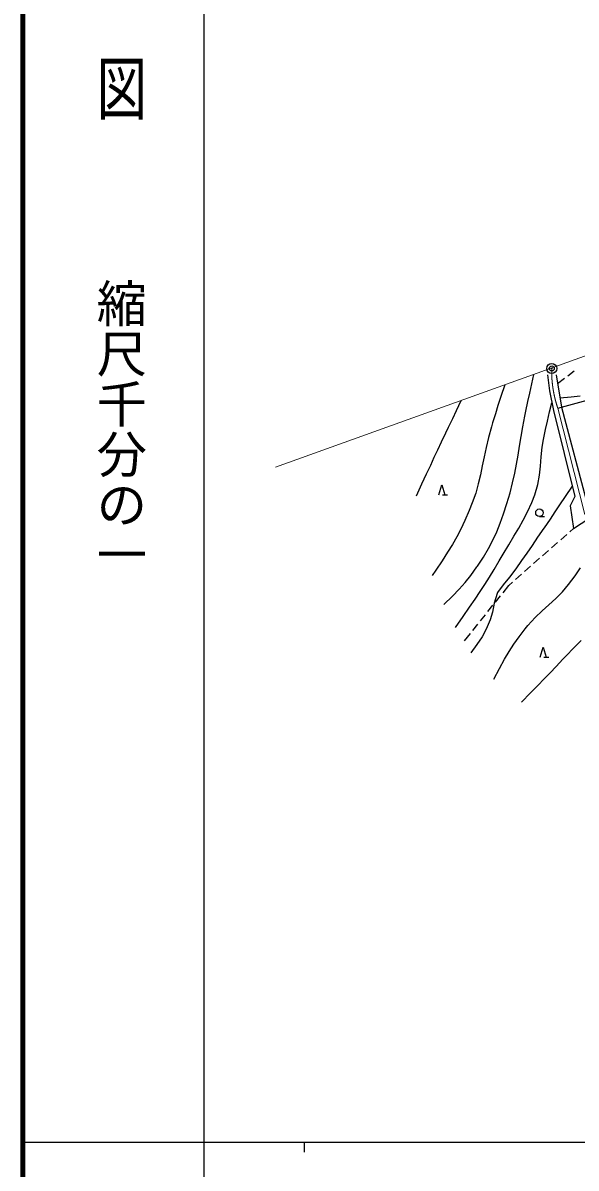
# Model space of a CAD drawing. Units: millimetres, scale not verified. Extents: x 40000 to 680000, y 20000 to 380000.
# Drawn here: x 40000 to 95056, y 202409 to 316426 of the extents above; entities that cross this region are included whole.
import ezdxf
from ezdxf.enums import TextEntityAlignment as Align

# ---------------------------------------------------------------- set-up
doc = ezdxf.new("R2010")
doc.units = ezdxf.units.MM
doc.header["$LTSCALE"] = 1000
doc.header["$PDMODE"] = 32
doc.header["$PDSIZE"] = 500
doc.linetypes.add('CHAIN', pattern=[18.5, 12, -1.5, 3.5, -1.5])
for name, color, linetype, lineweight in [('M-BGD', 7, 'Continuous', 25), ('M-BMK', 2, 'CHAIN', 13), ('M-BMK-SRVR', 3, 'Continuous', 25), ('M-TTL', 2, 'Continuous', 140), ('M-TTL-BAND', 7, 'Continuous', 25)]:
    doc.layers.add(name, color=color, linetype=linetype, lineweight=lineweight)
doc.layers.add('M-OTRS', color=6, linetype='Continuous')
doc.styles.add('@ＭＳ ゴシック', font='')
doc.styles.get('@ＭＳ ゴシック').set_extended_font_data('@MS Gothic')

msp = doc.modelspace()

# ---------------------------------------------------------------- linework, layer by layer
at = {"layer": 'M-BGD'}
for p, q in [((93238, 278066), (121062, 285616)), ((94235, 281292), (94872, 281777)), ((92223, 281389), (92398, 279804)), ((93069, 281386), (93600, 278160)), ((93213, 280514), (93917, 281050)), ((92398, 279804), (92794, 277844)), ((92794, 277844), (94923, 269282)), ((93600, 278160), (96163, 268529)), ((81402, 269439), (81702, 270439)), ((81702, 270439), (82002, 269439)), ((81752, 269439), (82252, 269439)), ((94923, 269282), (94480, 268339)), ((94480, 268339), (94788, 266089)), ((91409, 267282), (91909, 267282)), ((94788, 266089), (96316, 267097)), ((94421, 265765), (94788, 266089)), ((92622, 264177), (93222, 264706)), ((93522, 264971), (94121, 265501)), ((91722, 263383), (92322, 263912)), ((89923, 261795), (90523, 262324)), ((90823, 262589), (91423, 263118)), ((89023, 261001), (89623, 261530)), ((87783, 259695), (88357, 260412)), ((88357, 260412), (88724, 260736)), ((87034, 258758), (87533, 259383)), ((86284, 257821), (86784, 258446)), ((84785, 255947), (85284, 256572)), ((85534, 256884), (86034, 257509)), ((83961, 254917), (84535, 255635)), ((91488, 253276), (91788, 254276)), ((91788, 254276), (92088, 253276)), ((91838, 253276), (92338, 253276))]:
    msp.add_line(p, q, dxfattribs=at)
for points in [[(81892, 258538), (82750, 259365), (83432, 260062), (84013, 260718), (84571, 261421), (85183, 262260), (85232, 262330), (85844, 263239), (86354, 264090), (86786, 264916), (87162, 265749), (87504, 266621), (87833, 267564), (88163, 268580), (88481, 269647), (88740, 270641), (88952, 271583), (89130, 272492), (89286, 273391), (89435, 274298), (89588, 275235), (89759, 276221), (89960, 277278), (90060, 277760), (90267, 278741), (90441, 279566), (90640, 280500), (90838, 281425)], [(87955, 280389), (87566, 279220), (87276, 278322), (87024, 277516), (86750, 276619), (86626, 276208), (86329, 275147), (86094, 274161), (85899, 273228), (85720, 272328), (85536, 271441), (85324, 270546), (85062, 269622), (84728, 268649), (84421, 267885), (83984, 266893), (83576, 266028), (83172, 265244), (82745, 264490), (82272, 263719), (81727, 262882), (81086, 261931), (80722, 261398)], [(79157, 269337), (79717, 270539), (80183, 271539), (80584, 272397), (80947, 273174), (81302, 273930), (81676, 274724), (82099, 275618), (82358, 276165), (82775, 277044), (83145, 277823), (83627, 278833)], [(83055, 256248), (83804, 257324), (84447, 258249), (85007, 259062), (85509, 259803), (85977, 260513), (86434, 261231), (86904, 261997), (87412, 262853), (87807, 263532), (88363, 264478), (88876, 265328), (89352, 266129), (89800, 266925), (90225, 267762), (90637, 268685), (90937, 269450), (91246, 270464), (91418, 271396), (91510, 272294), (91582, 273208), (91689, 274187), (91819, 274942), (92021, 275929), (92203, 276760), (92421, 277689), (92642, 278595)], [(93444, 279107), (94576, 279184), (95452, 279288)], [(94667, 270311), (93966, 269258), (93420, 268439), (92945, 267733), (92460, 267017), (91882, 266169), (91849, 266122), (91232, 265217), (90678, 264408), (90154, 263648), (89625, 262890), (89056, 262089), (88435, 261227), (87794, 260481), (87244, 259706), (87199, 259612), (86894, 258664), (86731, 257772), (86516, 257007), (86122, 256068), (85700, 255304), (85180, 254526), (84594, 253693)], [(86864, 251073), (87450, 252160), (87948, 253066), (88404, 253851), (88865, 254578), (89378, 255309), (89990, 256107), (90259, 256441), (90971, 257239), (91664, 257902), (92346, 258502), (93025, 259110), (93709, 259799), (94300, 260500), (94951, 261377), (95503, 262186)], [(89619, 248787), (90527, 249715), (91264, 250471), (91892, 251118), (92473, 251724), (93071, 252351), (93749, 253067), (94077, 253415), (94843, 254211), (95555, 254924)]]:
    msp.add_lwpolyline(points, dxfattribs=at)
msp.add_circle((91409, 267657), 375, dxfattribs=at)
at = {"layer": 'M-BMK'}
msp.add_line((93238, 278066), (95911, 267484), dxfattribs=at)
msp.add_arc((104104, 281759), 11477, 178.6922, 198.77283, dxfattribs=at)
at = {"layer": 'M-BMK-SRVR', "lineweight": 13}
msp.add_line((65145, 272187), (119095, 291585), dxfattribs=at)
at = {"layer": 'M-BMK-SRVR'}
msp.add_circle((92630, 282021), 500, dxfattribs=at)
at = {"layer": 'M-OTRS'}
msp.add_point((92630, 282021), dxfattribs=at)
at = {"layer": 'M-TTL'}
msp.add_line((40000, 380000), (40000, 20000), dxfattribs=at)
at = {"layer": 'M-TTL-BAND'}
for p, q in [((58000, 370000), (58000, 20000)), ((40000, 205000), (579000, 205000)), ((68000, 205000), (68000, 204000))]:
    msp.add_line(p, q, dxfattribs=at)

# ---------------------------------------------------------------- texts
at = {"layer": 'M-TTL-BAND', "style": '@ＭＳ ゴシック', "width": 1.4}
msp.add_text('平  面  図', height=3666, rotation=270, dxfattribs=at).set_placement((49777, 306475), align=Align.MIDDLE_RIGHT)
at = {"layer": 'M-TTL-BAND', "style": '@ＭＳ ゴシック'}
msp.add_text('縮尺千分の一', height=3666, rotation=270, dxfattribs=at).set_placement((49777, 261030), align=Align.MIDDLE_RIGHT)

doc.saveas('drawing.dxf')
